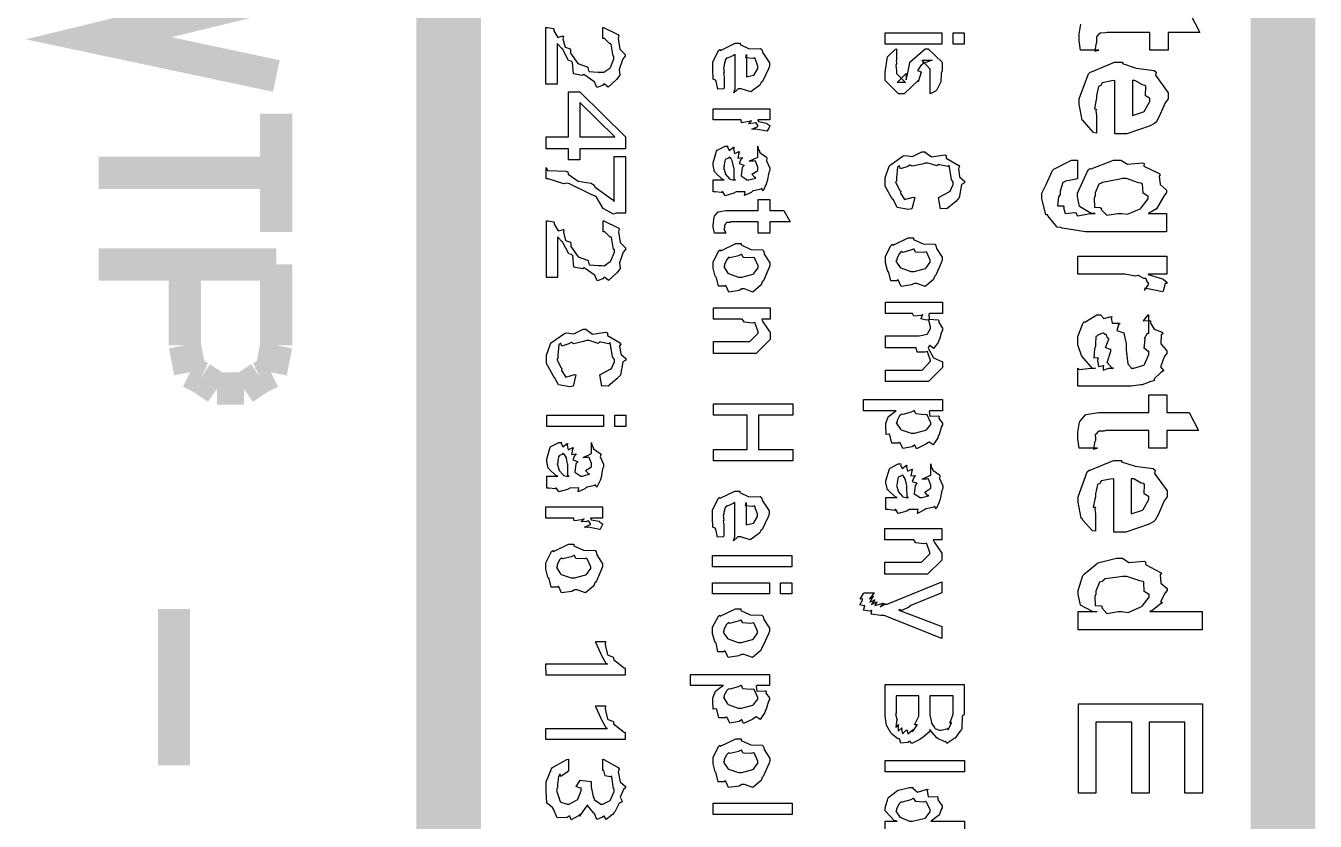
# Model space of a CAD drawing. Extents: x 0.1 to 11.6, y 0.3 to 16.2.
# Drawn here: x 1.4891 to 1.8883, y 2.0077 to 2.2539 of the extents above; entities that cross this region are included whole.
import ezdxf

# ---------------------------------------------------------------- set-up
doc = ezdxf.new("R2010")
doc.units = 0
doc.layers.get('0').update_dxf_attribs({"linetype": 'CONTINUOUS'})

msp = doc.modelspace()

# ---------------------------------------------------------------- linework, layer by layer
at = {"color": 0}
for points, const_width in [([(1.62001, 0.531685), (1.62001, 4.18001)], 0.02), ([(1.87831, 0.513346), (1.87831, 4.18001)], 0.02), ([(1.56668, 2.28999), (1.51167, 2.27664), (1.56668, 2.26335), (1.51167, 2.25), (1.56668, 2.23833)], 0.01), ([(1.56668, 2.22667), (1.56668, 2.19)], 0.01), ([(1.56668, 2.20833), (1.51167, 2.20833)], 0.01), ([(1.51167, 2.18001), (1.56668, 2.18001)], 0.01), ([(1.53836, 2.155), (1.53836, 2.18001)], 0.01), ([(1.56668, 2.18001), (1.56668, 2.155)], 0.01), ([(1.53999, 2.14665), (1.53836, 2.155)], 0.01), ([(1.56668, 2.155), (1.565, 2.14665)], 0.01), ([(1.54335, 2.14501), (1.53999, 2.14665)], 0.01), ([(1.565, 2.14665), (1.56168, 2.14501)], 0.01), ([(1.54833, 2.14165), (1.54335, 2.14501)], 0.01), ([(1.56168, 2.14501), (1.55664, 2.14165)], 0.01), ([(1.55664, 2.14165), (1.54833, 2.14165)], 0.01), ([(1.535, 2.07335), (1.535, 2.02501)], 0.01)]:
    msp.add_lwpolyline(points, dxfattribs=dict(at, const_width=const_width))
for points in [[(1.84972, 2.25738), (1.85254, 2.25174), (1.84278, 2.25174), (1.84278, 2.24631), (1.83712, 2.24631), (1.83712, 2.25174), (1.82389, 2.25174), (1.82335, 2.25163), (1.82178, 2.25157), (1.82172, 2.25151), (1.82146, 2.25146), (1.8209, 2.25076), (1.82086, 2.25065), (1.82058, 2.25054), (1.82064, 2.24918), (1.82064, 2.24869), (1.82036, 2.2481), (1.8201, 2.24599), (1.82124, 2.24636), (1.82129, 2.24631), (1.82129, 2.24631), (1.81565, 2.24631), (1.81565, 2.24631), (1.81521, 2.24924), (1.81521, 2.25022), (1.81521, 2.25131), (1.81575, 2.25435)], [(1.75521, 2.00407), (1.75521, 2.00776), (1.75521, 2.00776), (1.7589, 2.00776), (1.75797, 2.00797), (1.75521, 2.0109), (1.75521, 2.01187), (1.75521, 2.01187), (1.75607, 2.01492), (1.75629, 2.01514), (1.75629, 2.01514), (1.759, 2.01719), (1.75933, 2.01731), (1.75933, 2.01731), (1.76275, 2.01818), (1.76389, 2.01818), (1.76378, 2.01796), (1.76519, 2.01671), (1.76813, 2.01764), (1.76844, 2.01753), (1.76818, 2.01725), (1.7685, 2.01531), (1.77126, 2.0154), (1.77149, 2.01514), (1.77149, 2.01432), (1.77279, 2.01253), (1.77279, 2.01187), (1.77246, 2.01135), (1.77186, 2.00965), (1.77169, 2.0095), (1.77132, 2.00917), (1.76953, 2.00786), (1.76932, 2.00776), (1.77974, 2.00775), (1.77974, 2.00407)]]:
    msp.add_lwpolyline(points, dxfattribs=at)
for points in [[(1.65364, 2.23579), (1.65017, 2.23578), (1.65017, 2.25336), (1.65076, 2.25336), (1.65235, 2.25304), (1.65256, 2.25293), (1.65256, 2.25228), (1.65386, 2.25028), (1.65543, 2.25071), (1.6556, 2.25054), (1.65543, 2.24983), (1.65608, 2.24729), (1.65767, 2.24675), (1.65776, 2.24642), (1.65771, 2.24539), (1.66, 2.24219), (1.66287, 2.24121), (1.66319, 2.241), (1.66308, 2.241), (1.66342, 2.23969), (1.66635, 2.23947), (1.66732, 2.23947), (1.66803, 2.23947), (1.66992, 2.24078), (1.67014, 2.241), (1.67014, 2.241), (1.67122, 2.2436), (1.67122, 2.24447), (1.67096, 2.24447), (1.67031, 2.24815), (1.67014, 2.24837), (1.66992, 2.24826), (1.66829, 2.24989), (1.66775, 2.24989), (1.66775, 2.25336), (1.66797, 2.25331), (1.67242, 2.25114), (1.67275, 2.25076), (1.67247, 2.24989), (1.67307, 2.24664), (1.67469, 2.24501), (1.67469, 2.24447), (1.67399, 2.24365), (1.67285, 2.24035), (1.67301, 2.23856), (1.67275, 2.23817), (1.67204, 2.23725), (1.66943, 2.23486), (1.66829, 2.23579), (1.66797, 2.23579), (1.66764, 2.2354), (1.6659, 2.23475), (1.66515, 2.23654), (1.66493, 2.23665), (1.66493, 2.23665), (1.66217, 2.23861), (1.66189, 2.23882), (1.66135, 2.2385), (1.65864, 2.23899), (1.65836, 2.24251), (1.65799, 2.24294), (1.65713, 2.24311), (1.65528, 2.24669), (1.65517, 2.24685), (1.65511, 2.24685), (1.65375, 2.24826), (1.65365, 2.24837), (1.65364, 2.23579)], [(1.75515, 2.25163), (1.77274, 2.25163), (1.77274, 2.24815), (1.75515, 2.24815), (1.75515, 2.25163)], [(1.77621, 2.25163), (1.77968, 2.25163), (1.77968, 2.24815), (1.77621, 2.24815), (1.77621, 2.25163)], [(1.70529, 2.23807), (1.70529, 2.2346), (1.70508, 2.23432), (1.7034, 2.23426), (1.70285, 2.23671), (1.70269, 2.23699), (1.70269, 2.23699), (1.70193, 2.23736), (1.70182, 2.24035), (1.70182, 2.24132), (1.70182, 2.24262), (1.70361, 2.24621), (1.704, 2.24653), (1.70415, 2.24625), (1.70871, 2.24849), (1.71029, 2.24849), (1.71029, 2.24804), (1.71306, 2.24669), (1.71658, 2.24685), (1.71701, 2.24653), (1.71729, 2.2455), (1.7194, 2.2424), (1.7194, 2.24132), (1.71907, 2.24056), (1.71724, 2.23665), (1.71679, 2.23633), (1.71642, 2.23546), (1.71354, 2.2334), (1.71061, 2.23438), (1.70964, 2.23438), (1.70931, 2.23406), (1.70828, 2.23313), (1.70876, 2.23438), (1.70876, 2.23438), (1.70876, 2.24501), (1.70822, 2.24463), (1.70632, 2.24382), (1.70617, 2.24393), (1.70617, 2.24393), (1.70574, 2.24343), (1.70529, 2.24186), (1.70529, 2.24132), (1.70508, 2.241), (1.70529, 2.23936), (1.70529, 2.23936), (1.70514, 2.23926), (1.70529, 2.23807), (1.70529, 2.23807)], [(1.71224, 2.24501), (1.71224, 2.23807), (1.71224, 2.23807), (1.71446, 2.23861), (1.71463, 2.23872), (1.71463, 2.23872), (1.71571, 2.24067), (1.71571, 2.24132), (1.71571, 2.24132), (1.71496, 2.24376), (1.71485, 2.24393), (1.71419, 2.24376), (1.71208, 2.24393), (1.71224, 2.24501), (1.71224, 2.24501)], [(1.75868, 2.24669), (1.75868, 2.24322), (1.75857, 2.243), (1.75868, 2.24235), (1.75868, 2.24214), (1.75846, 2.2416), (1.75868, 2.24007), (1.75868, 2.23953), (1.75868, 2.2391), (1.7615, 2.23628), (1.76042, 2.23628), (1.7589, 2.23628), (1.76172, 2.2391), (1.76172, 2.23714), (1.76215, 2.23931), (1.76281, 2.24235), (1.76281, 2.24257), (1.76758, 2.24669), (1.76844, 2.24669), (1.77279, 2.24257), (1.77279, 2.23996), (1.77251, 2.23915), (1.7724, 2.23654), (1.77235, 2.23628), (1.77197, 2.23574), (1.77115, 2.234), (1.77106, 2.23389), (1.77078, 2.23367), (1.76932, 2.23286), (1.7691, 2.23281), (1.7691, 2.23628), (1.7691, 2.23628), (1.7691, 2.23708), (1.7691, 2.23736), (1.7691, 2.23736), (1.7691, 2.23915), (1.7691, 2.23975), (1.7691, 2.2404), (1.7665, 2.24322), (1.76779, 2.24322), (1.76975, 2.24322), (1.76693, 2.24214), (1.76693, 2.24257), (1.76671, 2.24192), (1.76622, 2.24154), (1.76514, 2.24001), (1.76628, 2.23958), (1.76628, 2.23953), (1.7654, 2.23649), (1.7654, 2.23693), (1.76107, 2.23281), (1.76085, 2.23281), (1.75933, 2.23281), (1.75521, 2.23693), (1.75521, 2.23953), (1.75521, 2.23953), (1.75592, 2.24425), (1.75608, 2.24451), (1.75608, 2.24451), (1.75836, 2.24664), (1.75868, 2.24669)], [(1.82064, 2.22607), (1.82064, 2.22065), (1.81972, 2.22082), (1.81674, 2.22412), (1.81651, 2.22456), (1.81619, 2.22467), (1.81521, 2.22965), (1.81521, 2.23128), (1.81521, 2.23128), (1.81808, 2.23904), (1.81868, 2.23953), (1.81901, 2.23958), (1.82622, 2.24257), (1.82867, 2.24257), (1.82867, 2.24214), (1.8329, 2.24078), (1.83843, 2.24007), (1.83908, 2.23953), (1.83886, 2.23856), (1.84278, 2.23313), (1.84278, 2.23128), (1.8419, 2.23003), (1.84, 2.22575), (1.83908, 2.22407), (1.83865, 2.22368), (1.83718, 2.22287), (1.82997, 2.22043), (1.82758, 2.22043), (1.82726, 2.22043), (1.8265, 2.22043), (1.82628, 2.22043), (1.82628, 2.23693), (1.82531, 2.23682), (1.82237, 2.23622), (1.82206, 2.23557), (1.82194, 2.2354), (1.82124, 2.23508), (1.82064, 2.23226), (1.82064, 2.23128), (1.82036, 2.23058), (1.81993, 2.22814), (1.82064, 2.22808), (1.82064, 2.22803), (1.82042, 2.22765), (1.82064, 2.22607), (1.82064, 2.22607)], [(1.83171, 2.23693), (1.83171, 2.22607), (1.83171, 2.22607), (1.83518, 2.22721), (1.83539, 2.22738), (1.83539, 2.22738), (1.83712, 2.23047), (1.83712, 2.2315), (1.83703, 2.23144), (1.83572, 2.23221), (1.83583, 2.23514), (1.83561, 2.2354), (1.83479, 2.23557), (1.83247, 2.23693), (1.83171, 2.23693)], [(1.65022, 2.21951), (1.65717, 2.21951), (1.65717, 2.2334), (1.66064, 2.2334), (1.67475, 2.21951), (1.67475, 2.21582), (1.66064, 2.21582), (1.66064, 2.21235), (1.65717, 2.21235), (1.65717, 2.21582), (1.65022, 2.21582), (1.65022, 2.21951)], [(1.66064, 2.21951), (1.6715, 2.21951), (1.66064, 2.23014), (1.66064, 2.21951)], [(1.70188, 2.22819), (1.71946, 2.22819), (1.71946, 2.22472), (1.71576, 2.22472), (1.71599, 2.22424), (1.71847, 2.22374), (1.71858, 2.22364), (1.71853, 2.22347), (1.71946, 2.22299), (1.71946, 2.22276), (1.71924, 2.22239), (1.71869, 2.22136), (1.71858, 2.22125), (1.71511, 2.2219), (1.71485, 2.22185), (1.71392, 2.22189), (1.71576, 2.22271), (1.71576, 2.22299), (1.71576, 2.22299), (1.71522, 2.22379), (1.71511, 2.22385), (1.71457, 2.22369), (1.71289, 2.22353), (1.71382, 2.2245), (1.71382, 2.2245), (1.71311, 2.22424), (1.71072, 2.22385), (1.71056, 2.22472), (1.71056, 2.22472), (1.70188, 2.22472), (1.70188, 2.22819)], [(1.70535, 2.20622), (1.70469, 2.20643), (1.70264, 2.20839), (1.70253, 2.20861), (1.70236, 2.20865), (1.70188, 2.21078), (1.70188, 2.21143), (1.70188, 2.21143), (1.70296, 2.21511), (1.70318, 2.21533), (1.70318, 2.21533), (1.70563, 2.21664), (1.70643, 2.21664), (1.70632, 2.21636), (1.70687, 2.21528), (1.70822, 2.21631), (1.70839, 2.21619), (1.70822, 2.21582), (1.7085, 2.21436), (1.71001, 2.215), (1.71012, 2.2149), (1.70985, 2.21451), (1.70958, 2.21294), (1.71093, 2.21306), (1.71099, 2.21294), (1.71061, 2.21268), (1.71001, 2.21121), (1.71138, 2.21078), (1.71143, 2.21056), (1.71093, 2.21001), (1.71061, 2.20742), (1.71218, 2.20643), (1.71229, 2.20622), (1.71229, 2.20622), (1.71294, 2.20622), (1.71294, 2.20622), (1.71294, 2.20622), (1.715, 2.20676), (1.71511, 2.20688), (1.71479, 2.20692), (1.71392, 2.2079), (1.71576, 2.2091), (1.71576, 2.20947), (1.71576, 2.21012), (1.715, 2.21197), (1.7149, 2.21207), (1.71446, 2.21197), (1.71311, 2.21197), (1.7155, 2.21311), (1.71576, 2.21317), (1.71576, 2.21664), (1.71571, 2.21636), (1.71599, 2.21544), (1.71619, 2.21533), (1.71636, 2.21468), (1.71843, 2.21322), (1.71858, 2.21294), (1.71847, 2.21212), (1.71946, 2.20985), (1.71946, 2.20904), (1.71913, 2.20844), (1.71869, 2.20578), (1.71858, 2.20557), (1.71838, 2.20486), (1.71744, 2.20281), (1.71685, 2.20361), (1.71685, 2.20361), (1.71674, 2.20329), (1.71446, 2.20281), (1.71425, 2.20275), (1.71365, 2.20231), (1.71164, 2.20133), (1.71186, 2.20253), (1.71186, 2.20253), (1.70904, 2.20253), (1.70833, 2.20204), (1.70563, 2.20128), (1.70492, 2.20253), (1.70469, 2.20253), (1.70449, 2.20226), (1.70253, 2.20253), (1.70188, 2.20253), (1.70188, 2.20622), (1.70275, 2.20622), (1.70469, 2.20622), (1.70535, 2.20622)], [(1.67128, 2.21343), (1.67475, 2.21343), (1.67475, 2.19585), (1.67193, 2.19585), (1.67111, 2.19558), (1.66792, 2.19737), (1.66585, 2.20085), (1.66521, 2.20128), (1.66439, 2.20156), (1.65744, 2.20497), (1.65674, 2.20518), (1.65571, 2.20492), (1.65082, 2.20649), (1.65022, 2.20649), (1.65022, 2.20996), (1.65067, 2.2091), (1.65631, 2.20888), (1.65696, 2.20865), (1.65701, 2.2079), (1.6601, 2.20583), (1.66411, 2.20518), (1.66476, 2.20475), (1.66536, 2.20389), (1.67085, 2.19997), (1.67128, 2.19954), (1.67128, 2.21343)], [(1.70882, 2.20622), (1.70844, 2.20632), (1.70839, 2.20947), (1.70839, 2.2099), (1.70833, 2.2099), (1.70796, 2.21175), (1.70796, 2.21186), (1.70796, 2.21186), (1.70736, 2.21289), (1.70731, 2.21294), (1.70725, 2.21294), (1.70692, 2.21317), (1.70687, 2.21317), (1.70665, 2.21294), (1.70583, 2.21263), (1.70578, 2.21251), (1.70551, 2.21212), (1.70535, 2.21083), (1.70535, 2.21033), (1.70514, 2.21001), (1.70568, 2.20833), (1.70578, 2.20817), (1.70568, 2.20806), (1.70697, 2.20654), (1.70708, 2.20643), (1.70708, 2.20643), (1.70806, 2.20622), (1.70839, 2.20622), (1.70882, 2.20622)], [(1.76432, 2.20074), (1.76346, 2.19726), (1.76243, 2.19699), (1.7589, 2.19765), (1.75771, 2.19997), (1.75737, 2.20031), (1.75737, 2.20031), (1.75521, 2.20421), (1.75521, 2.20551), (1.75521, 2.20682), (1.75646, 2.21039), (1.75672, 2.21072), (1.75672, 2.21072), (1.76074, 2.2136), (1.76129, 2.21376), (1.76129, 2.21371), (1.76361, 2.21343), (1.76654, 2.21485), (1.76758, 2.21485), (1.76753, 2.21474), (1.76947, 2.21332), (1.7736, 2.21397), (1.77408, 2.21376), (1.77408, 2.21289), (1.778, 2.21067), (1.77821, 2.21029), (1.77783, 2.20975), (1.77815, 2.20714), (1.77974, 2.20578), (1.77974, 2.20529), (1.77881, 2.20475), (1.7781, 2.20063), (1.77778, 2.20031), (1.77701, 2.19949), (1.77431, 2.19726), (1.77279, 2.19737), (1.77235, 2.19726), (1.77169, 2.20074), (1.77169, 2.20074), (1.77496, 2.20247), (1.77517, 2.20269), (1.77512, 2.20269), (1.77522, 2.20247), (1.77626, 2.20475), (1.77626, 2.20551), (1.77567, 2.20632), (1.77496, 2.21072), (1.77496, 2.21072), (1.77453, 2.21035), (1.77203, 2.21083), (1.77171, 2.21094), (1.77115, 2.2105), (1.76844, 2.21137), (1.76758, 2.21137), (1.7666, 2.21104), (1.76351, 2.21039), (1.76292, 2.21078), (1.76281, 2.21072), (1.76215, 2.21035), (1.75993, 2.20958), (1.75965, 2.21044), (1.75956, 2.2105), (1.759, 2.21007), (1.75868, 2.20682), (1.75868, 2.20574), (1.7584, 2.20546), (1.75976, 2.2029), (1.75999, 2.20269), (1.75987, 2.2021), (1.76118, 2.20008), (1.76383, 2.20085), (1.76432, 2.20074)], [(1.81472, 2.21229), (1.81472, 2.20665), (1.81429, 2.20637), (1.81104, 2.20574), (1.81082, 2.20557), (1.81017, 2.2054), (1.80931, 2.20264), (1.80931, 2.20165), (1.80886, 2.2009), (1.80854, 2.19814), (1.81039, 2.19819), (1.8106, 2.19797), (1.81039, 2.19764), (1.81093, 2.19575), (1.81386, 2.19613), (1.81429, 2.19601), (1.81424, 2.19601), (1.81472, 2.1951), (1.81879, 2.19581), (1.82015, 2.19581), (1.81896, 2.19581), (1.81538, 2.19797), (1.81472, 2.20107), (1.81472, 2.2021), (1.81472, 2.2021), (1.81799, 2.20925), (1.81862, 2.20969), (1.81896, 2.20964), (1.82585, 2.21229), (1.82818, 2.21229), (1.82818, 2.21229), (1.83018, 2.21099), (1.83479, 2.21143), (1.83535, 2.21121), (1.83529, 2.21039), (1.84, 2.20811), (1.84033, 2.20774), (1.83996, 2.20736), (1.84033, 2.20475), (1.84229, 2.20296), (1.84229, 2.20231), (1.84142, 2.20111), (1.83914, 2.19721), (1.83724, 2.19613), (1.83664, 2.19581), (1.84229, 2.19581), (1.84229, 2.19015), (1.81862, 2.19015), (1.81722, 2.19015), (1.80994, 2.19125), (1.80951, 2.19146), (1.80838, 2.19157), (1.80561, 2.19493), (1.80539, 2.19536), (1.80496, 2.19536), (1.80365, 2.20042), (1.80365, 2.2021), (1.80365, 2.2021), (1.80501, 2.20475), (1.80697, 2.20904), (1.80735, 2.20947), (1.80735, 2.20947), (1.81287, 2.21229), (1.81472, 2.21229)], [(1.82861, 2.20665), (1.82785, 2.20643), (1.82243, 2.2054), (1.8221, 2.20514), (1.82135, 2.20486), (1.82015, 2.20215), (1.82015, 2.20122), (1.81988, 2.20047), (1.81993, 2.19769), (1.82178, 2.1976), (1.8221, 2.19732), (1.822, 2.197), (1.82378, 2.19526), (1.82721, 2.19581), (1.8284, 2.19581), (1.8284, 2.19581), (1.83024, 2.19553), (1.83415, 2.19726), (1.83447, 2.19754), (1.83447, 2.19754), (1.83664, 2.20031), (1.83664, 2.20122), (1.83649, 2.20111), (1.83507, 2.20204), (1.83479, 2.20492), (1.83447, 2.20514), (1.83365, 2.20529), (1.82986, 2.20665), (1.82861, 2.20665)], [(1.70583, 2.18972), (1.70236, 2.18972), (1.70236, 2.18972), (1.70193, 2.19151), (1.70193, 2.19211), (1.70193, 2.19211), (1.70226, 2.19476), (1.70236, 2.19493), (1.70236, 2.19493), (1.70335, 2.19618), (1.70344, 2.19624), (1.70344, 2.19624), (1.70589, 2.19667), (1.70671, 2.19667), (1.71582, 2.19667), (1.71582, 2.20014), (1.71951, 2.20014), (1.71951, 2.19667), (1.72385, 2.19667), (1.72581, 2.19319), (1.71951, 2.19319), (1.71951, 2.18972), (1.71582, 2.18972), (1.71582, 2.19319), (1.70736, 2.19319), (1.70714, 2.19303), (1.70611, 2.19303), (1.70606, 2.19299), (1.70594, 2.19282), (1.70563, 2.19243), (1.70563, 2.19233), (1.70546, 2.19211), (1.7054, 2.19146), (1.7054, 2.19125), (1.70524, 2.19103), (1.70572, 2.18989), (1.70583, 2.18972)], [(1.65375, 2.17594), (1.65028, 2.17594), (1.65028, 2.19353), (1.65087, 2.19353), (1.65246, 2.19319), (1.65267, 2.19308), (1.65267, 2.19243), (1.65397, 2.19043), (1.65554, 2.19086), (1.65571, 2.19071), (1.65554, 2.19), (1.65619, 2.18744), (1.65776, 2.1869), (1.65787, 2.18658), (1.65782, 2.18554), (1.6601, 2.18235), (1.66297, 2.18138), (1.66331, 2.18115), (1.66319, 2.18115), (1.66351, 2.17985), (1.66644, 2.17964), (1.66743, 2.17964), (1.66813, 2.17962), (1.67003, 2.18093), (1.67025, 2.18115), (1.67025, 2.18115), (1.67133, 2.18376), (1.67133, 2.18463), (1.67106, 2.18463), (1.67042, 2.18832), (1.67025, 2.18853), (1.67003, 2.18842), (1.6684, 2.19006), (1.66786, 2.19006), (1.66786, 2.19353), (1.66808, 2.19347), (1.67253, 2.19129), (1.67285, 2.19092), (1.67258, 2.19006), (1.67318, 2.18679), (1.67481, 2.18517), (1.67481, 2.18463), (1.6741, 2.18381), (1.67296, 2.1805), (1.67312, 2.17871), (1.67285, 2.17833), (1.67215, 2.1774), (1.66954, 2.17503), (1.6684, 2.17594), (1.66808, 2.17594), (1.66775, 2.17557), (1.66601, 2.17492), (1.66525, 2.17671), (1.66504, 2.17681), (1.66504, 2.17681), (1.66228, 2.17876), (1.662, 2.17899), (1.66146, 2.17865), (1.65875, 2.17915), (1.65847, 2.18267), (1.6581, 2.18311), (1.65722, 2.18326), (1.65537, 2.18685), (1.65528, 2.18701), (1.65522, 2.18701), (1.65386, 2.18842), (1.65375, 2.18853), (1.65375, 2.17594)], [(1.76394, 2.18826), (1.76394, 2.18778), (1.76693, 2.18642), (1.77051, 2.18631), (1.77089, 2.18587), (1.77106, 2.18494), (1.77285, 2.18224), (1.77285, 2.18132), (1.77251, 2.18056), (1.77083, 2.17665), (1.77046, 2.17632), (1.77012, 2.1754), (1.76758, 2.17318), (1.76497, 2.17415), (1.76417, 2.17415), (1.76335, 2.17367), (1.7601, 2.17318), (1.75928, 2.17507), (1.75896, 2.17524), (1.75874, 2.17497), (1.75689, 2.17497), (1.75629, 2.17757), (1.75613, 2.17785), (1.75592, 2.17811), (1.75526, 2.18056), (1.75526, 2.18132), (1.75526, 2.18257), (1.75706, 2.18599), (1.75743, 2.18631), (1.7576, 2.18599), (1.76232, 2.18826), (1.76394, 2.18826)], [(1.71061, 2.18653), (1.71061, 2.18604), (1.7136, 2.18468), (1.71718, 2.18457), (1.71756, 2.18414), (1.71772, 2.18321), (1.71951, 2.1805), (1.71951, 2.17958), (1.71918, 2.17882), (1.7175, 2.17492), (1.71713, 2.17458), (1.71679, 2.17367), (1.71425, 2.17144), (1.71164, 2.17242), (1.71083, 2.17242), (1.71001, 2.17193), (1.70676, 2.17144), (1.70594, 2.17333), (1.70563, 2.1735), (1.7054, 2.17324), (1.70356, 2.17324), (1.70296, 2.17583), (1.70281, 2.17611), (1.70258, 2.17638), (1.70193, 2.17882), (1.70193, 2.17958), (1.70193, 2.18083), (1.70372, 2.18425), (1.7041, 2.18457), (1.70426, 2.18425), (1.70899, 2.18653), (1.71061, 2.18653)], [(1.76394, 2.18479), (1.76313, 2.1844), (1.76053, 2.18375), (1.7601, 2.18397), (1.76004, 2.18392), (1.75956, 2.18343), (1.75874, 2.18186), (1.75874, 2.18132), (1.75851, 2.18104), (1.75982, 2.1791), (1.76004, 2.17893), (1.76004, 2.17893), (1.76313, 2.17785), (1.76417, 2.17785), (1.76417, 2.17785), (1.76764, 2.17876), (1.76785, 2.17893), (1.76785, 2.17893), (1.76915, 2.18072), (1.76915, 2.18132), (1.76915, 2.18132), (1.76807, 2.18375), (1.76785, 2.18392), (1.76708, 2.18375), (1.7646, 2.18386), (1.76411, 2.18479), (1.76394, 2.18479)], [(1.71061, 2.18306), (1.70979, 2.18267), (1.70719, 2.18201), (1.70676, 2.18224), (1.70671, 2.18218), (1.70622, 2.18169), (1.7054, 2.18012), (1.7054, 2.17958), (1.70518, 2.17931), (1.70649, 2.17736), (1.70671, 2.17719), (1.70671, 2.17719), (1.70979, 2.17611), (1.71083, 2.17611), (1.71083, 2.17611), (1.71431, 2.17703), (1.71451, 2.17719), (1.71451, 2.17719), (1.71582, 2.17899), (1.71582, 2.17958), (1.71582, 2.17958), (1.71474, 2.18201), (1.71451, 2.18218), (1.71376, 2.18201), (1.71126, 2.18213), (1.71078, 2.18306), (1.71061, 2.18306)], [(1.81478, 2.18261), (1.84233, 2.18261), (1.84233, 2.17697), (1.83669, 2.17697), (1.83664, 2.17692), (1.84104, 2.17557), (1.84125, 2.17546), (1.84125, 2.17546), (1.84233, 2.17449), (1.84233, 2.17415), (1.8419, 2.1741), (1.84125, 2.17176), (1.84104, 2.17154), (1.83561, 2.17264), (1.83556, 2.17253), (1.8355, 2.17199), (1.83669, 2.17378), (1.83669, 2.17437), (1.83643, 2.17442), (1.83593, 2.17557), (1.83583, 2.17567), (1.83524, 2.17567), (1.83365, 2.17654), (1.83344, 2.17654), (1.83268, 2.17643), (1.82932, 2.17697), (1.82824, 2.17697), (1.81478, 2.17697), (1.81478, 2.18261)], [(1.75532, 2.16829), (1.77289, 2.16829), (1.77289, 2.16482), (1.76899, 2.16482), (1.76872, 2.16467), (1.76882, 2.16303), (1.7716, 2.16288), (1.77181, 2.16265), (1.77175, 2.16206), (1.77289, 2.16026), (1.77289, 2.15961), (1.77257, 2.15918), (1.77197, 2.15679), (1.77181, 2.15657), (1.7716, 2.15588), (1.77012, 2.15397), (1.76899, 2.15489), (1.76878, 2.15485), (1.7685, 2.15414), (1.77018, 2.1511), (1.77289, 2.14985), (1.77289, 2.14942), (1.77289, 2.14811), (1.76856, 2.14378), (1.76704, 2.14378), (1.75532, 2.14378), (1.75532, 2.14725), (1.76531, 2.14725), (1.7666, 2.14725), (1.76921, 2.15007), (1.76921, 2.15028), (1.76921, 2.15028), (1.76828, 2.15294), (1.76813, 2.1531), (1.76747, 2.15283), (1.76508, 2.15283), (1.76476, 2.15419), (1.76465, 2.15419), (1.75532, 2.15419), (1.75532, 2.15788), (1.76574, 2.15788), (1.76574, 2.15788), (1.76818, 2.15842), (1.76833, 2.15853), (1.76833, 2.15853), (1.76921, 2.16015), (1.76921, 2.16069), (1.76921, 2.16069), (1.76867, 2.16271), (1.76856, 2.16288), (1.76801, 2.16282), (1.76622, 2.16319), (1.76682, 2.16439), (1.76682, 2.16439), (1.76617, 2.16417), (1.764, 2.16396), (1.76367, 2.16482), (1.76357, 2.16482), (1.75532, 2.16482), (1.75532, 2.16829)], [(1.70199, 2.16656), (1.71957, 2.16656), (1.71957, 2.16308), (1.71696, 2.16308), (1.71729, 2.16222), (1.71957, 2.15896), (1.71957, 2.15788), (1.71957, 2.15679), (1.71522, 2.15246), (1.7124, 2.15246), (1.70199, 2.15246), (1.70199, 2.15614), (1.71175, 2.15614), (1.71326, 2.15614), (1.71588, 2.15875), (1.71588, 2.15918), (1.71588, 2.15918), (1.71496, 2.16178), (1.71479, 2.162), (1.71403, 2.16183), (1.71158, 2.16211), (1.71089, 2.16308), (1.71067, 2.16308), (1.70199, 2.16308), (1.70199, 2.16656)], [(1.82026, 2.14794), (1.81939, 2.14779), (1.81614, 2.15153), (1.81592, 2.15185), (1.81592, 2.15185), (1.81483, 2.15511), (1.81483, 2.15619), (1.81483, 2.15771), (1.81646, 2.16194), (1.81679, 2.16226), (1.81694, 2.16211), (1.82069, 2.16444), (1.822, 2.16444), (1.82189, 2.16428), (1.82292, 2.16325), (1.82519, 2.1639), (1.82547, 2.16379), (1.82519, 2.16351), (1.82547, 2.16189), (1.82769, 2.16183), (1.82785, 2.16162), (1.82742, 2.16135), (1.82693, 2.15956), (1.82904, 2.1589), (1.82915, 2.15858), (1.82915, 2.15821), (1.82975, 2.15554), (1.82981, 2.15511), (1.82981, 2.15364), (1.83035, 2.14925), (1.83117, 2.14833), (1.83132, 2.14794), (1.83132, 2.14794), (1.83197, 2.14794), (1.83219, 2.14794), (1.83219, 2.14794), (1.83529, 2.14887), (1.83544, 2.14903), (1.83544, 2.14903), (1.83675, 2.15213), (1.83675, 2.15315), (1.83664, 2.1531), (1.83539, 2.15408), (1.83567, 2.15685), (1.83544, 2.15706), (1.83544, 2.15706), (1.83637, 2.15875), (1.83675, 2.15879), (1.83675, 2.16444), (1.83626, 2.16406), (1.83501, 2.1626), (1.83697, 2.16271), (1.8374, 2.16249), (1.83718, 2.16206), (1.83843, 2.15999), (1.84088, 2.15901), (1.8411, 2.15858), (1.8406, 2.15825), (1.8405, 2.15549), (1.84239, 2.15326), (1.84239, 2.1525), (1.84169, 2.15164), (1.84039, 2.14828), (1.84136, 2.14724), (1.84131, 2.14708), (1.8405, 2.1466), (1.83843, 2.14464), (1.83849, 2.1441), (1.83849, 2.14404), (1.83746, 2.14376), (1.83475, 2.14279), (1.83436, 2.14274), (1.83361, 2.14262), (1.83137, 2.14231), (1.83068, 2.14231), (1.82633, 2.14231), (1.8246, 2.14231), (1.82069, 2.14231), (1.81939, 2.14231), (1.81858, 2.14231), (1.81575, 2.14231), (1.81483, 2.14231), (1.81483, 2.14794), (1.81521, 2.14746), (1.81896, 2.14794), (1.82026, 2.14794)], [(1.65944, 2.14583), (1.65858, 2.14236), (1.65756, 2.1421), (1.65403, 2.14274), (1.65283, 2.14508), (1.6525, 2.1454), (1.6525, 2.1454), (1.65033, 2.14931), (1.65033, 2.15061), (1.65033, 2.15192), (1.65158, 2.15549), (1.65186, 2.15582), (1.65186, 2.15582), (1.65588, 2.15869), (1.65642, 2.15886), (1.65642, 2.15881), (1.65875, 2.15853), (1.66168, 2.15994), (1.66271, 2.15994), (1.66265, 2.15983), (1.66461, 2.15842), (1.66872, 2.15907), (1.66922, 2.15886), (1.66922, 2.15799), (1.67312, 2.15576), (1.67333, 2.15539), (1.67296, 2.15483), (1.67329, 2.15224), (1.67486, 2.15088), (1.67486, 2.15039), (1.67393, 2.14985), (1.67324, 2.14572), (1.6729, 2.1454), (1.67215, 2.14458), (1.66943, 2.14236), (1.66792, 2.14247), (1.66749, 2.14236), (1.66683, 2.14583), (1.66683, 2.14583), (1.67008, 2.14757), (1.67031, 2.14779), (1.67025, 2.14779), (1.67036, 2.14757), (1.67139, 2.14985), (1.67139, 2.15061), (1.67079, 2.15142), (1.67008, 2.15582), (1.67008, 2.15582), (1.66965, 2.15544), (1.66715, 2.15592), (1.66683, 2.15603), (1.66629, 2.1556), (1.66357, 2.15647), (1.66271, 2.15647), (1.66174, 2.15614), (1.65864, 2.15549), (1.65804, 2.15588), (1.65793, 2.15582), (1.65728, 2.15544), (1.65506, 2.15468), (1.65479, 2.15554), (1.65468, 2.1556), (1.65414, 2.15517), (1.65381, 2.15192), (1.65381, 2.15083), (1.65354, 2.15056), (1.65489, 2.148), (1.65511, 2.14779), (1.655, 2.14719), (1.65631, 2.14518), (1.65896, 2.14594), (1.65944, 2.14583)], [(1.8259, 2.14794), (1.82547, 2.14789), (1.82394, 2.14968), (1.82503, 2.15315), (1.82503, 2.15381), (1.82476, 2.15369), (1.82335, 2.15429), (1.82437, 2.1569), (1.82437, 2.15706), (1.82411, 2.15713), (1.82362, 2.15831), (1.82351, 2.15836), (1.82329, 2.15836), (1.82281, 2.15879), (1.82264, 2.15879), (1.82215, 2.15869), (1.82101, 2.1581), (1.8209, 2.15793), (1.82042, 2.15771), (1.82026, 2.15543), (1.82026, 2.15468), (1.81999, 2.15386), (1.81976, 2.15115), (1.82101, 2.15121), (1.82113, 2.15099), (1.8209, 2.15044), (1.82118, 2.14843), (1.82269, 2.14871), (1.82286, 2.1486), (1.82264, 2.14843), (1.82269, 2.14729), (1.82443, 2.14794), (1.82503, 2.14794), (1.8259, 2.14794)], [(1.70204, 2.13683), (1.72656, 2.13683), (1.72657, 2.13335), (1.71593, 2.13335), (1.71593, 2.12272), (1.72657, 2.12272), (1.72657, 2.11925), (1.70204, 2.11925), (1.70204, 2.12272), (1.71246, 2.12272), (1.71246, 2.13336), (1.70204, 2.13336), (1.70204, 2.13683)], [(1.74843, 2.13818), (1.77294, 2.13818), (1.77294, 2.13471), (1.76904, 2.13471), (1.76882, 2.13456), (1.76899, 2.13303), (1.77171, 2.13314), (1.77186, 2.13297), (1.77181, 2.13238), (1.77294, 2.13092), (1.77294, 2.13037), (1.77262, 2.12989), (1.77186, 2.12739), (1.77165, 2.12711), (1.77143, 2.12636), (1.77001, 2.12418), (1.76882, 2.12506), (1.76861, 2.12494), (1.76774, 2.12435), (1.76486, 2.12294), (1.76438, 2.12407), (1.76426, 2.12407), (1.76351, 2.12358), (1.76064, 2.12304), (1.75982, 2.12483), (1.7595, 2.12494), (1.75922, 2.12468), (1.75722, 2.12468), (1.75662, 2.12728), (1.75646, 2.12756), (1.7564, 2.1275), (1.75549, 2.12744), (1.75538, 2.12999), (1.75538, 2.13081), (1.75538, 2.13081), (1.75608, 2.13282), (1.75624, 2.13297), (1.75624, 2.13297), (1.75836, 2.1346), (1.75863, 2.13471), (1.74843, 2.13471), (1.74843, 2.13818)], [(1.8209, 2.12315), (1.81526, 2.12315), (1.81526, 2.12315), (1.81483, 2.12608), (1.81483, 2.12706), (1.81483, 2.12815), (1.81538, 2.13118), (1.81549, 2.1314), (1.81549, 2.1314), (1.81722, 2.13346), (1.81743, 2.13357), (1.81743, 2.13357), (1.82118, 2.13422), (1.82243, 2.13422), (1.83675, 2.13422), (1.83675, 2.13965), (1.84239, 2.13965), (1.84239, 2.13422), (1.84933, 2.13422), (1.85215, 2.12858), (1.84239, 2.12858), (1.84239, 2.12315), (1.83675, 2.12315), (1.83675, 2.12858), (1.82351, 2.12858), (1.82297, 2.12847), (1.8214, 2.12842), (1.82135, 2.12836), (1.82107, 2.12831), (1.82053, 2.12761), (1.82047, 2.1275), (1.82021, 2.12739), (1.82026, 2.12603), (1.82026, 2.12554), (1.81999, 2.12494), (1.81972, 2.12283), (1.82086, 2.12321), (1.8209, 2.12315)], [(1.65039, 2.13336), (1.66797, 2.13336), (1.66797, 2.12989), (1.65039, 2.12989), (1.65039, 2.13336)], [(1.67144, 2.13336), (1.67492, 2.13336), (1.67492, 2.12989), (1.67144, 2.12989), (1.67144, 2.13336)], [(1.76406, 2.13471), (1.76324, 2.13433), (1.76064, 2.13363), (1.76019, 2.13368), (1.76014, 2.13363), (1.75965, 2.13319), (1.75885, 2.13172), (1.75885, 2.13124), (1.75863, 2.13097), (1.75993, 2.12901), (1.76014, 2.12885), (1.76014, 2.12885), (1.76324, 2.12776), (1.76426, 2.12776), (1.76426, 2.12776), (1.76774, 2.12869), (1.76796, 2.12885), (1.76796, 2.12885), (1.76926, 2.13047), (1.76926, 2.13101), (1.76926, 2.13101), (1.76818, 2.13346), (1.76796, 2.13363), (1.76719, 2.13346), (1.76471, 2.13374), (1.76421, 2.13471), (1.76406, 2.13471)], [(1.65386, 2.11453), (1.65321, 2.11475), (1.65115, 2.11669), (1.65104, 2.11692), (1.65087, 2.11697), (1.65039, 2.11908), (1.65039, 2.11974), (1.65039, 2.11974), (1.65147, 2.12343), (1.65169, 2.12364), (1.65169, 2.12364), (1.65414, 2.12494), (1.65494, 2.12494), (1.65483, 2.12468), (1.65539, 2.12358), (1.65674, 2.12463), (1.6569, 2.12451), (1.65674, 2.12414), (1.65701, 2.12267), (1.65853, 2.12332), (1.65864, 2.12321), (1.65836, 2.12283), (1.6581, 2.12125), (1.65944, 2.12136), (1.6595, 2.12125), (1.65913, 2.12099), (1.65853, 2.11951), (1.65989, 2.11908), (1.65994, 2.11888), (1.65944, 2.11833), (1.65913, 2.11572), (1.66069, 2.11475), (1.66081, 2.11453), (1.66081, 2.11453), (1.66146, 2.11453), (1.66146, 2.11453), (1.66146, 2.11453), (1.66351, 2.11507), (1.66362, 2.11518), (1.66331, 2.11524), (1.66243, 2.11621), (1.66428, 2.1174), (1.66428, 2.11778), (1.66428, 2.11843), (1.66351, 2.12028), (1.66342, 2.12039), (1.66297, 2.12028), (1.66163, 2.12028), (1.66401, 2.12142), (1.66428, 2.12147), (1.66428, 2.12494), (1.66422, 2.12468), (1.6645, 2.12375), (1.66471, 2.12364), (1.66488, 2.12299), (1.66694, 2.12153), (1.6671, 2.12125), (1.66699, 2.12044), (1.66797, 2.11817), (1.66797, 2.11735), (1.66764, 2.11675), (1.66721, 2.1141), (1.6671, 2.11388), (1.66689, 2.11317), (1.66596, 2.11111), (1.66536, 2.11192), (1.66536, 2.11192), (1.66525, 2.1116), (1.66297, 2.11111), (1.66276, 2.11106), (1.66217, 2.11062), (1.66015, 2.10965), (1.66037, 2.11085), (1.66037, 2.11085), (1.65756, 2.11083), (1.65685, 2.11035), (1.65414, 2.1096), (1.65343, 2.11083), (1.65321, 2.11083), (1.653, 2.11057), (1.65104, 2.11083), (1.65039, 2.11083), (1.65039, 2.11453), (1.65126, 2.11453), (1.65321, 2.11453), (1.65386, 2.11453)], [(1.65733, 2.11453), (1.65696, 2.11464), (1.6569, 2.11778), (1.6569, 2.11822), (1.65685, 2.11822), (1.65647, 2.12007), (1.65647, 2.12017), (1.65647, 2.12017), (1.65588, 2.12121), (1.65582, 2.12125), (1.65576, 2.12125), (1.65543, 2.12147), (1.65539, 2.12147), (1.65517, 2.12125), (1.65435, 2.12093), (1.65429, 2.12082), (1.65403, 2.12044), (1.65386, 2.11914), (1.65386, 2.11865), (1.65365, 2.11833), (1.65419, 2.11664), (1.65429, 2.11649), (1.65419, 2.11637), (1.65549, 2.11486), (1.6556, 2.11475), (1.6556, 2.11475), (1.65657, 2.11453), (1.6569, 2.11453), (1.65733, 2.11453)], [(1.7589, 2.10786), (1.75825, 2.10807), (1.75618, 2.11003), (1.75608, 2.11025), (1.75592, 2.11029), (1.75543, 2.11242), (1.75543, 2.11307), (1.75543, 2.11307), (1.75651, 2.11675), (1.75672, 2.11697), (1.75672, 2.11697), (1.75917, 2.11828), (1.75999, 2.11828), (1.75987, 2.118), (1.76042, 2.11692), (1.76178, 2.11794), (1.76193, 2.11783), (1.76178, 2.11746), (1.76204, 2.116), (1.76357, 2.11664), (1.76367, 2.11654), (1.7634, 2.11615), (1.76313, 2.11458), (1.76449, 2.11469), (1.76454, 2.11458), (1.76417, 2.11431), (1.76357, 2.11285), (1.76492, 2.11242), (1.76497, 2.11219), (1.76449, 2.11165), (1.76417, 2.10906), (1.76574, 2.10807), (1.76585, 2.10786), (1.76585, 2.10786), (1.76649, 2.10786), (1.76649, 2.10786), (1.76649, 2.10786), (1.76856, 2.1084), (1.76867, 2.10851), (1.76833, 2.10856), (1.76747, 2.10954), (1.76932, 2.11074), (1.76932, 2.11111), (1.76932, 2.11176), (1.76856, 2.11361), (1.76844, 2.11371), (1.76801, 2.11361), (1.76665, 2.11361), (1.76904, 2.11475), (1.76932, 2.11481), (1.76932, 2.11828), (1.76926, 2.118), (1.76953, 2.11708), (1.76975, 2.11697), (1.76992, 2.11632), (1.77197, 2.11486), (1.77214, 2.11458), (1.77203, 2.11376), (1.773, 2.11149), (1.773, 2.11068), (1.77268, 2.11008), (1.77225, 2.10742), (1.77214, 2.10721), (1.77192, 2.1065), (1.771, 2.10444), (1.7704, 2.10525), (1.7704, 2.10525), (1.77029, 2.10493), (1.76801, 2.10444), (1.76779, 2.10439), (1.76719, 2.10394), (1.76519, 2.10297), (1.7654, 2.10417), (1.7654, 2.10417), (1.76258, 2.10417), (1.76188, 2.10368), (1.75917, 2.10292), (1.75846, 2.10417), (1.75825, 2.10417), (1.75803, 2.1039), (1.75607, 2.10417), (1.75543, 2.10417), (1.75543, 2.10786), (1.75629, 2.10786), (1.75825, 2.10786), (1.7589, 2.10786)], [(1.82032, 2.10286), (1.82032, 2.09744), (1.81939, 2.0976), (1.8164, 2.10092), (1.81619, 2.10135), (1.81586, 2.10146), (1.81489, 2.10644), (1.81489, 2.10807), (1.81489, 2.10807), (1.81776, 2.11583), (1.81836, 2.11632), (1.81868, 2.11637), (1.8259, 2.11936), (1.82835, 2.11936), (1.82835, 2.11893), (1.83257, 2.11757), (1.83811, 2.11686), (1.83876, 2.11632), (1.83854, 2.11535), (1.84244, 2.10992), (1.84244, 2.10807), (1.84158, 2.10682), (1.83968, 2.10254), (1.83876, 2.10086), (1.83832, 2.10047), (1.83686, 2.09967), (1.82964, 2.09722), (1.82726, 2.09722), (1.82693, 2.09722), (1.82617, 2.09722), (1.82596, 2.09722), (1.82596, 2.11371), (1.82497, 2.11361), (1.82206, 2.11301), (1.82172, 2.11236), (1.82161, 2.11219), (1.8209, 2.11187), (1.82032, 2.10906), (1.82032, 2.10807), (1.82004, 2.10736), (1.81961, 2.10493), (1.82032, 2.10487), (1.82032, 2.10482), (1.8201, 2.10444), (1.82032, 2.10286), (1.82032, 2.10286)], [(1.76237, 2.10786), (1.76199, 2.10797), (1.76193, 2.11111), (1.76193, 2.11154), (1.76188, 2.11154), (1.7615, 2.11339), (1.7615, 2.1135), (1.7615, 2.1135), (1.7609, 2.11453), (1.76085, 2.11458), (1.76079, 2.11458), (1.76047, 2.11481), (1.76042, 2.11481), (1.76019, 2.11458), (1.75939, 2.11425), (1.75933, 2.11415), (1.75906, 2.11378), (1.7589, 2.11247), (1.7589, 2.11199), (1.75868, 2.11165), (1.75922, 2.10997), (1.75933, 2.10981), (1.75922, 2.10971), (1.76053, 2.10818), (1.76064, 2.10807), (1.76064, 2.10807), (1.76161, 2.10786), (1.76193, 2.10786), (1.76237, 2.10786)], [(1.83137, 2.11372), (1.83137, 2.10286), (1.83137, 2.10286), (1.83485, 2.104), (1.83507, 2.10417), (1.83507, 2.10417), (1.83681, 2.10726), (1.83681, 2.10829), (1.83669, 2.10824), (1.83539, 2.109), (1.8355, 2.11193), (1.83529, 2.11219), (1.83447, 2.11236), (1.83214, 2.11372), (1.83137, 2.11372)], [(1.70518, 2.09944), (1.70518, 2.09597), (1.70497, 2.09571), (1.70329, 2.09565), (1.70275, 2.0981), (1.70258, 2.09836), (1.70258, 2.09836), (1.70182, 2.09874), (1.70171, 2.10172), (1.70171, 2.10271), (1.70171, 2.104), (1.7035, 2.10758), (1.70389, 2.10792), (1.70404, 2.10764), (1.70861, 2.10986), (1.71018, 2.10986), (1.71018, 2.10943), (1.71294, 2.10807), (1.71647, 2.10824), (1.7169, 2.10792), (1.71718, 2.10688), (1.71929, 2.10379), (1.71929, 2.10271), (1.71897, 2.10194), (1.71713, 2.09804), (1.71669, 2.09771), (1.71631, 2.09685), (1.71343, 2.09478), (1.7105, 2.09576), (1.70953, 2.09576), (1.70921, 2.09543), (1.70817, 2.09451), (1.70865, 2.09576), (1.70865, 2.09576), (1.70865, 2.10639), (1.70811, 2.10601), (1.70622, 2.10519), (1.70606, 2.10531), (1.70606, 2.10531), (1.70563, 2.10482), (1.70518, 2.10325), (1.70518, 2.10271), (1.70497, 2.10238), (1.70518, 2.10075), (1.70518, 2.10075), (1.70503, 2.10064), (1.70518, 2.09944), (1.70518, 2.09944)], [(1.65007, 2.10499), (1.66764, 2.10499), (1.66764, 2.1015), (1.66396, 2.1015), (1.66417, 2.10103), (1.66667, 2.10053), (1.66678, 2.10042), (1.66672, 2.10026), (1.66764, 2.09978), (1.66764, 2.09956), (1.66743, 2.09918), (1.66689, 2.09814), (1.66678, 2.09804), (1.66331, 2.09869), (1.66303, 2.09862), (1.66211, 2.09868), (1.66396, 2.0995), (1.66396, 2.09978), (1.66396, 2.09978), (1.66342, 2.10058), (1.66331, 2.10064), (1.66276, 2.10047), (1.66108, 2.10032), (1.662, 2.10129), (1.662, 2.10129), (1.66129, 2.10103), (1.6589, 2.10064), (1.65875, 2.1015), (1.65875, 2.1015), (1.65007, 2.1015), (1.65007, 2.10499)], [(1.71213, 2.10639), (1.71213, 2.09944), (1.71213, 2.09944), (1.71436, 2.09999), (1.71451, 2.1001), (1.71451, 2.1001), (1.7156, 2.10206), (1.7156, 2.10271), (1.7156, 2.10271), (1.71485, 2.10514), (1.71474, 2.10531), (1.71408, 2.10514), (1.71197, 2.10531), (1.71213, 2.10639), (1.71213, 2.10639)], [(1.7551, 2.09831), (1.77268, 2.09831), (1.77268, 2.09483), (1.77007, 2.09483), (1.7704, 2.09397), (1.77268, 2.09071), (1.77268, 2.08963), (1.77268, 2.08854), (1.76833, 2.08421), (1.76551, 2.08421), (1.7551, 2.08419), (1.7551, 2.08789), (1.76486, 2.08789), (1.76639, 2.08789), (1.76899, 2.0905), (1.76899, 2.09093), (1.76899, 2.09093), (1.76807, 2.09353), (1.7679, 2.09375), (1.76714, 2.09358), (1.76471, 2.09386), (1.764, 2.09483), (1.76378, 2.09483), (1.7551, 2.09483), (1.7551, 2.09831)], [(1.65881, 2.09343), (1.65881, 2.09293), (1.66178, 2.09158), (1.66536, 2.09147), (1.66575, 2.09104), (1.6659, 2.09011), (1.66769, 2.0874), (1.66769, 2.08649), (1.66738, 2.08572), (1.66569, 2.08182), (1.66531, 2.08149), (1.66499, 2.08057), (1.66243, 2.07835), (1.65983, 2.07932), (1.65901, 2.07932), (1.65821, 2.07883), (1.65494, 2.07835), (1.65414, 2.08024), (1.65381, 2.0804), (1.6536, 2.08014), (1.65175, 2.08014), (1.65115, 2.08274), (1.65099, 2.08301), (1.65076, 2.08328), (1.65012, 2.08572), (1.65012, 2.08649), (1.65012, 2.08772), (1.65192, 2.09115), (1.65229, 2.09147), (1.65246, 2.09115), (1.65717, 2.09343), (1.65881, 2.09343)], [(1.65881, 2.08996), (1.65799, 2.08957), (1.65537, 2.08892), (1.65494, 2.08914), (1.65489, 2.08908), (1.6544, 2.0886), (1.6536, 2.08703), (1.6536, 2.08649), (1.65338, 2.08621), (1.65468, 2.08426), (1.65489, 2.0841), (1.65489, 2.0841), (1.65799, 2.08301), (1.65901, 2.08301), (1.65901, 2.08301), (1.66249, 2.08393), (1.66271, 2.0841), (1.66271, 2.0841), (1.66401, 2.08589), (1.66401, 2.08649), (1.66401, 2.08649), (1.66292, 2.08892), (1.66271, 2.08908), (1.66194, 2.08892), (1.65944, 2.08903), (1.65896, 2.08996), (1.65881, 2.08996)], [(1.70176, 2.0899), (1.72629, 2.0899), (1.72629, 2.08643), (1.70176, 2.08643), (1.70176, 2.0899)], [(1.81494, 2.07258), (1.82081, 2.07258), (1.81956, 2.07254), (1.81565, 2.0746), (1.81494, 2.07801), (1.81494, 2.0791), (1.81494, 2.0791), (1.81635, 2.08371), (1.81668, 2.0841), (1.81679, 2.08421), (1.8209, 2.08757), (1.82146, 2.08778), (1.82146, 2.08778), (1.82682, 2.08908), (1.82861, 2.08908), (1.82861, 2.08908), (1.83062, 2.08778), (1.83524, 2.08822), (1.83578, 2.088), (1.83572, 2.08718), (1.84044, 2.08474), (1.84076, 2.08431), (1.84033, 2.08393), (1.84056, 2.08137), (1.8425, 2.07969), (1.8425, 2.0791), (1.84185, 2.07835), (1.84039, 2.07557), (1.84099, 2.07542), (1.84099, 2.07542), (1.84017, 2.07476), (1.83768, 2.07281), (1.83718, 2.07269), (1.83708, 2.07258), (1.85335, 2.07258), (1.85335, 2.06694), (1.81494, 2.06694), (1.81494, 2.07258)], [(1.70176, 2.08154), (1.71935, 2.08154), (1.71935, 2.07807), (1.70176, 2.07807), (1.70176, 2.08154)], [(1.72282, 2.08154), (1.72629, 2.08154), (1.72629, 2.07807), (1.72282, 2.07807), (1.72282, 2.08154)], [(1.74858, 2.07835), (1.75185, 2.07835), (1.75142, 2.07796), (1.75032, 2.0765), (1.75162, 2.07726), (1.75162, 2.07726), (1.75125, 2.07693), (1.75043, 2.07553), (1.75196, 2.07628), (1.75206, 2.07617), (1.75174, 2.0759), (1.75097, 2.07482), (1.75261, 2.07557), (1.75271, 2.07551), (1.75244, 2.07536), (1.75201, 2.07449), (1.75456, 2.07519), (1.75489, 2.07508), (1.7545, 2.07493), (1.75358, 2.07406), (1.75521, 2.07488), (1.75575, 2.07488), (1.77268, 2.08182), (1.77268, 2.07835), (1.76313, 2.07443), (1.76247, 2.074), (1.76031, 2.07297), (1.7596, 2.07319), (1.75944, 2.07314), (1.75939, 2.07308), (1.76237, 2.07194), (1.76269, 2.07183), (1.77268, 2.06793), (1.77268, 2.06424), (1.75489, 2.0714), (1.75385, 2.07135), (1.75082, 2.07183), (1.75103, 2.07292), (1.75097, 2.07292), (1.75038, 2.07275), (1.74843, 2.07303), (1.74892, 2.07433), (1.74881, 2.07443), (1.74854, 2.07433), (1.74735, 2.07465), (1.74815, 2.07611), (1.74815, 2.07661), (1.74804, 2.0765), (1.74739, 2.07644), (1.74849, 2.07824), (1.74858, 2.07835)], [(1.82861, 2.08344), (1.82726, 2.08328), (1.82324, 2.08274), (1.82254, 2.08214), (1.82232, 2.08192), (1.82156, 2.08165), (1.82036, 2.07894), (1.82036, 2.07801), (1.8201, 2.07725), (1.82015, 2.07449), (1.822, 2.07437), (1.82232, 2.07411), (1.82221, 2.07378), (1.82383, 2.07204), (1.82726, 2.0726), (1.8284, 2.07258), (1.8284, 2.07258), (1.8304, 2.07232), (1.83436, 2.07406), (1.83469, 2.07432), (1.83469, 2.07432), (1.83686, 2.0771), (1.83686, 2.07801), (1.83669, 2.07796), (1.83535, 2.07883), (1.83524, 2.08171), (1.8349, 2.08192), (1.83404, 2.08208), (1.82997, 2.08344), (1.82861, 2.08344)], [(1.71044, 2.07346), (1.71044, 2.07297), (1.71343, 2.07161), (1.71701, 2.0715), (1.71739, 2.07107), (1.71756, 2.07015), (1.71935, 2.06743), (1.71935, 2.06651), (1.71903, 2.06575), (1.71733, 2.06185), (1.71696, 2.06153), (1.71664, 2.0606), (1.71408, 2.05838), (1.71149, 2.05935), (1.71067, 2.05935), (1.70985, 2.05886), (1.7066, 2.05838), (1.70578, 2.06028), (1.70546, 2.06044), (1.70524, 2.06017), (1.7034, 2.06017), (1.70281, 2.06278), (1.70264, 2.06304), (1.70242, 2.06332), (1.70176, 2.06575), (1.70176, 2.06651), (1.70176, 2.06776), (1.70356, 2.07118), (1.70394, 2.0715), (1.7041, 2.07118), (1.70882, 2.07346), (1.71044, 2.07346)], [(1.71044, 2.06999), (1.70964, 2.06961), (1.70703, 2.06896), (1.7066, 2.06917), (1.70654, 2.06911), (1.70606, 2.06862), (1.70524, 2.06706), (1.70524, 2.06651), (1.70503, 2.06624), (1.70632, 2.06429), (1.70654, 2.06413), (1.70654, 2.06413), (1.70964, 2.06304), (1.71067, 2.06304), (1.71067, 2.06304), (1.71414, 2.06396), (1.71436, 2.06413), (1.71436, 2.06413), (1.71565, 2.06592), (1.71565, 2.06651), (1.71565, 2.06651), (1.71457, 2.06896), (1.71436, 2.06911), (1.7136, 2.06896), (1.7111, 2.06907), (1.71061, 2.06999), (1.71044, 2.06999)], [(1.65018, 2.05289), (1.65017, 2.05638), (1.66928, 2.05638), (1.66889, 2.05632), (1.66726, 2.05931), (1.6671, 2.05963), (1.6671, 2.05963), (1.66564, 2.06304), (1.66558, 2.06332), (1.66862, 2.06332), (1.66846, 2.06239), (1.66922, 2.05925), (1.67096, 2.05849), (1.67122, 2.05811), (1.67106, 2.05778), (1.67438, 2.05524), (1.67469, 2.05507), (1.67469, 2.0529), (1.65018, 2.05289)], [(1.69487, 2.05317), (1.7194, 2.05317), (1.7194, 2.04969), (1.7155, 2.04969), (1.71528, 2.04954), (1.71544, 2.04801), (1.71815, 2.04812), (1.71832, 2.04796), (1.71826, 2.04736), (1.7194, 2.0459), (1.7194, 2.04536), (1.71907, 2.04486), (1.71832, 2.04237), (1.7181, 2.0421), (1.71787, 2.04135), (1.71647, 2.03917), (1.71528, 2.04004), (1.71506, 2.03993), (1.71419, 2.03933), (1.71132, 2.03792), (1.71083, 2.03907), (1.71072, 2.03907), (1.70996, 2.03857), (1.70708, 2.03803), (1.70628, 2.03982), (1.70594, 2.03993), (1.70568, 2.03967), (1.70367, 2.03967), (1.70307, 2.04226), (1.7029, 2.04254), (1.70285, 2.04249), (1.70193, 2.04243), (1.70182, 2.04497), (1.70182, 2.04579), (1.70182, 2.04579), (1.70253, 2.04781), (1.70269, 2.04796), (1.70269, 2.04796), (1.70481, 2.04958), (1.70508, 2.04969), (1.69487, 2.04969), (1.69487, 2.05317)], [(1.7105, 2.04969), (1.70969, 2.04932), (1.70708, 2.04861), (1.70665, 2.04867), (1.7066, 2.04861), (1.70611, 2.04818), (1.70529, 2.04671), (1.70529, 2.04622), (1.70508, 2.04596), (1.70638, 2.044), (1.7066, 2.04383), (1.7066, 2.04383), (1.70969, 2.04275), (1.71072, 2.04275), (1.71072, 2.04275), (1.71419, 2.04368), (1.7144, 2.04383), (1.7144, 2.04383), (1.71571, 2.04546), (1.71571, 2.04601), (1.71571, 2.04601), (1.71463, 2.04844), (1.7144, 2.04861), (1.71365, 2.04844), (1.71115, 2.04872), (1.71067, 2.04969), (1.7105, 2.04969)], [(1.75515, 2.05003), (1.77968, 2.05003), (1.77968, 2.04069), (1.77897, 2.04031), (1.77892, 2.03646), (1.77881, 2.03614), (1.77826, 2.03549), (1.77669, 2.03336), (1.77664, 2.03353), (1.77664, 2.03353), (1.7761, 2.03304), (1.77431, 2.03179), (1.77393, 2.03244), (1.77382, 2.03244), (1.7736, 2.03228), (1.77143, 2.03336), (1.77121, 2.03353), (1.77121, 2.03353), (1.76915, 2.03586), (1.76904, 2.03614), (1.76899, 2.03549), (1.76693, 2.03369), (1.76665, 2.03353), (1.7659, 2.03304), (1.76346, 2.03179), (1.76292, 2.03244), (1.76275, 2.03244), (1.76215, 2.03213), (1.76004, 2.03185), (1.75956, 2.03321), (1.75928, 2.03331), (1.75911, 2.03321), (1.757, 2.03489), (1.75689, 2.03504), (1.75689, 2.03504), (1.75564, 2.03722), (1.75558, 2.03743), (1.75558, 2.03743), (1.75515, 2.04021), (1.75515, 2.04112), (1.75515, 2.05003)], [(1.75863, 2.04656), (1.75863, 2.04112), (1.7584, 2.0409), (1.75879, 2.03928), (1.75885, 2.03917), (1.75868, 2.03857), (1.75846, 2.03672), (1.75928, 2.03765), (1.75928, 2.03765), (1.75917, 2.03717), (1.75922, 2.0356), (1.76031, 2.03662), (1.76036, 2.03657), (1.76025, 2.03618), (1.76053, 2.03478), (1.76167, 2.03592), (1.7621, 2.03592), (1.76199, 2.03569), (1.76221, 2.03472), (1.76389, 2.03614), (1.76406, 2.03614), (1.76389, 2.03597), (1.76361, 2.03537), (1.76508, 2.03743), (1.76514, 2.03765), (1.76503, 2.03754), (1.76421, 2.0376), (1.76557, 2.04025), (1.76557, 2.04112), (1.76557, 2.04656), (1.75863, 2.04656)], [(1.76904, 2.04654), (1.76904, 2.04133), (1.76904, 2.04064), (1.76937, 2.03868), (1.76947, 2.03851), (1.76947, 2.03803), (1.7704, 2.03668), (1.77056, 2.03657), (1.77056, 2.0364), (1.77203, 2.03592), (1.77251, 2.03592), (1.77251, 2.03592), (1.77453, 2.03646), (1.77468, 2.03657), (1.77463, 2.03646), (1.77463, 2.03603), (1.77572, 2.03814), (1.77576, 2.03831), (1.77572, 2.03825), (1.77522, 2.03808), (1.77621, 2.04085), (1.77621, 2.04178), (1.77621, 2.04656), (1.76904, 2.04654)], [(1.815, 2.044), (1.8534, 2.044), (1.8534, 2.01644), (1.84799, 2.01644), (1.84799, 2.03836), (1.83692, 2.03836), (1.83692, 2.01644), (1.83149, 2.01644), (1.83149, 2.03836), (1.82042, 2.03836), (1.82042, 2.01644), (1.815, 2.01644), (1.815, 2.044)], [(1.65017, 2.03299), (1.65017, 2.03646), (1.66926, 2.03646), (1.66889, 2.0364), (1.66726, 2.03939), (1.6671, 2.03971), (1.6671, 2.03971), (1.66564, 2.04312), (1.66558, 2.0434), (1.66862, 2.0434), (1.66846, 2.04247), (1.66922, 2.03933), (1.67096, 2.03857), (1.67122, 2.03819), (1.67106, 2.03786), (1.67438, 2.03532), (1.67469, 2.03515), (1.67469, 2.03299), (1.65017, 2.03299)], [(1.71056, 2.03321), (1.71056, 2.03272), (1.71354, 2.03136), (1.71713, 2.03125), (1.7175, 2.03082), (1.71767, 2.02989), (1.71946, 2.02718), (1.71946, 2.02626), (1.71913, 2.0255), (1.71744, 2.0216), (1.71707, 2.02126), (1.71674, 2.02035), (1.71419, 2.01812), (1.71158, 2.0191), (1.71078, 2.0191), (1.70996, 2.01861), (1.70671, 2.01812), (1.70589, 2.02003), (1.70557, 2.02018), (1.70535, 2.01992), (1.7035, 2.01992), (1.7029, 2.02251), (1.70275, 2.02279), (1.70253, 2.02306), (1.70188, 2.0255), (1.70188, 2.02626), (1.70188, 2.02751), (1.70367, 2.03093), (1.70404, 2.03125), (1.70421, 2.03093), (1.70893, 2.03321), (1.71056, 2.03321)], [(1.71056, 2.02974), (1.70975, 2.02935), (1.70714, 2.02869), (1.70671, 2.02892), (1.70665, 2.02886), (1.70617, 2.02838), (1.70535, 2.02681), (1.70535, 2.02626), (1.70514, 2.02599), (1.70643, 2.02404), (1.70665, 2.02387), (1.70665, 2.02387), (1.70975, 2.02279), (1.71078, 2.02279), (1.71078, 2.02279), (1.71425, 2.02371), (1.71446, 2.02387), (1.71446, 2.02387), (1.71576, 2.02567), (1.71576, 2.02626), (1.71576, 2.02626), (1.71468, 2.02869), (1.71446, 2.02886), (1.71371, 2.02871), (1.71121, 2.02881), (1.71072, 2.02974), (1.71056, 2.02974)], [(1.65717, 2.02692), (1.65717, 2.02344), (1.65668, 2.0229), (1.65474, 2.0216), (1.65457, 2.02235), (1.65457, 2.02235), (1.65403, 2.02154), (1.65369, 2.0191), (1.65369, 2.01824), (1.65343, 2.01725), (1.65457, 2.01378), (1.65479, 2.01367), (1.65479, 2.01367), (1.65674, 2.01303), (1.65739, 2.01303), (1.65739, 2.01303), (1.65978, 2.01432), (1.66, 2.01454), (1.66, 2.01454), (1.66108, 2.01714), (1.66108, 2.01801), (1.66075, 2.01796), (1.65956, 2.01844), (1.66069, 2.02018), (1.66064, 2.0204), (1.66411, 2.01997), (1.66411, 2.01986), (1.66411, 2.01964), (1.66411, 2.01953), (1.66411, 2.01839), (1.66482, 2.01531), (1.66499, 2.01497), (1.66504, 2.01449), (1.6671, 2.01303), (1.66781, 2.01303), (1.66781, 2.01303), (1.67003, 2.01411), (1.67019, 2.01432), (1.67014, 2.01432), (1.67128, 2.01693), (1.67128, 2.01779), (1.67106, 2.01779), (1.67051, 2.02149), (1.67042, 2.02171), (1.67008, 2.02149), (1.66851, 2.02176), (1.66803, 2.02339), (1.66781, 2.02344), (1.66781, 2.02692), (1.66803, 2.02681), (1.67247, 2.02431), (1.67279, 2.02387), (1.67253, 2.023), (1.67312, 2.01992), (1.67475, 2.0185), (1.67475, 2.01801), (1.67415, 2.01753), (1.67312, 2.01514), (1.67378, 2.01389), (1.67367, 2.01367), (1.67285, 2.01335), (1.6715, 2.01064), (1.67128, 2.01042), (1.67079, 2.00982), (1.66878, 2.00825), (1.66818, 2.00933), (1.66803, 2.00933), (1.66769, 2.00896), (1.66596, 2.00831), (1.66521, 2.0101), (1.66499, 2.01019), (1.66499, 2.01019), (1.66314, 2.01253), (1.66303, 2.01281), (1.66238, 2.01199), (1.66054, 2.00933), (1.66086, 2.00999), (1.66086, 2.00999), (1.66021, 2.00944), (1.65799, 2.00819), (1.6575, 2.00933), (1.65739, 2.00933), (1.65668, 2.00885), (1.65365, 2.00874), (1.6525, 2.0115), (1.65218, 2.01193), (1.65218, 2.01193), (1.65044, 2.01329), (1.65022, 2.01719), (1.65022, 2.01844), (1.65022, 2.01992), (1.65186, 2.02393), (1.65218, 2.02431), (1.65218, 2.02431), (1.65663, 2.02686), (1.65717, 2.02692)], [(1.75521, 2.02653), (1.77974, 2.02653), (1.77974, 2.02306), (1.75521, 2.02306), (1.75521, 2.02653)], [(1.70188, 2.01329), (1.7264, 2.01329), (1.7264, 2.00982), (1.70188, 2.00982), (1.70188, 2.01329)], [(1.76389, 2.01471), (1.76307, 2.01432), (1.76047, 2.01361), (1.76004, 2.01367), (1.75999, 2.01361), (1.7595, 2.01313), (1.75868, 2.01156), (1.75868, 2.01101), (1.75851, 2.01079), (1.75976, 2.009), (1.75999, 2.00885), (1.75999, 2.00885), (1.76275, 2.00776), (1.76367, 2.00776), (1.76367, 2.00776), (1.76758, 2.00868), (1.76779, 2.00885), (1.76779, 2.00885), (1.7691, 2.01064), (1.7691, 2.01124), (1.7691, 2.01124), (1.76801, 2.01367), (1.76779, 2.01383), (1.76704, 2.01367), (1.76465, 2.01378), (1.76406, 2.01471), (1.76389, 2.01471)]]:
    msp.add_lwpolyline(points, close=True, dxfattribs=at)

doc.saveas('drawing.dxf')
